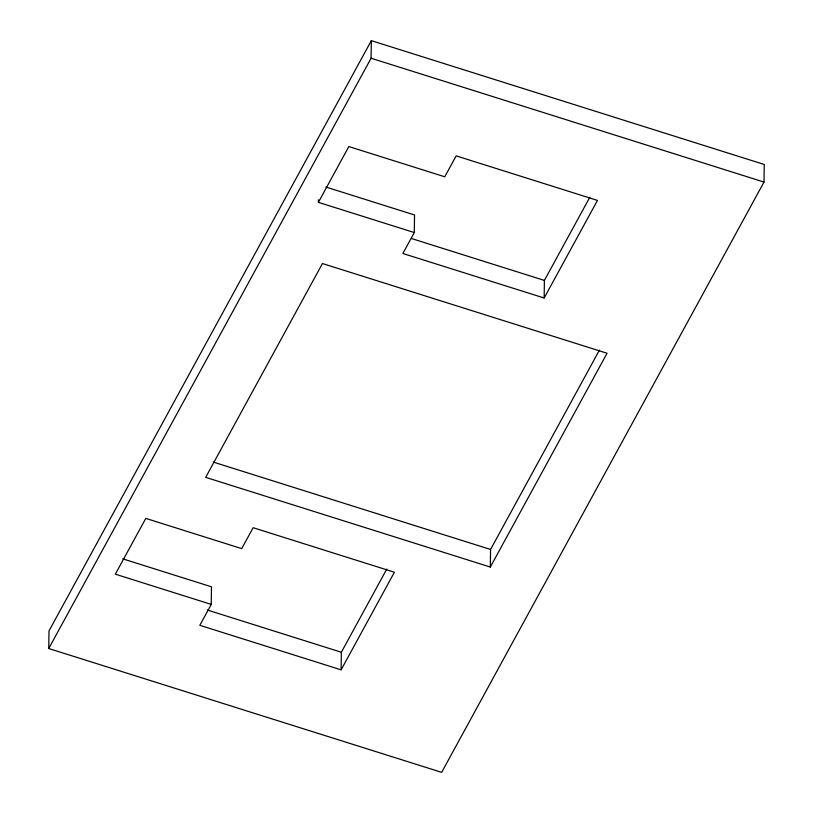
<?xml version="1.0" encoding="UTF-8"?>
<svg xmlns="http://www.w3.org/2000/svg" width="813" height="813" viewBox="0 0 813 813"><rect width="100%" height="100%" fill="white"/><g stroke="black" fill="none" stroke-linecap="round" stroke-linejoin="round"><path stroke-width="1.22" d="M48.75 648.52L48.993 630.929L371.338 40.65L764.25 164.48L764.007 182.071L441.662 772.35L48.75 648.52L371.084 58.231L371.338 40.65M211.248 604.394L115.334 574.171L145.791 518.389L241.705 548.623L253.128 527.708L394.407 572.23L341.114 669.841L199.825 625.309L211.248 604.394L211.492 586.813L122.773 558.846M318.391 202.335L348.848 146.564L444.752 176.787L456.174 155.872L597.464 200.405L544.161 298.005L402.872 253.483L414.295 232.559L318.391 202.335L318.422 199.825M341.114 669.841L341.358 652.25L386.785 569.07M414.295 232.559L414.539 214.978L325.83 187.02M490.32 567.047L607.067 353.249L322.436 263.534L205.679 477.343L490.32 567.047L490.564 549.466L599.415 350.139M544.161 298.005L544.405 280.424L589.832 197.234M371.084 58.231L764.007 182.071M411.571 238.555L544.405 280.424M213.199 462.048L490.564 549.466M207.315 610.004L341.358 652.25"/></g></svg>
